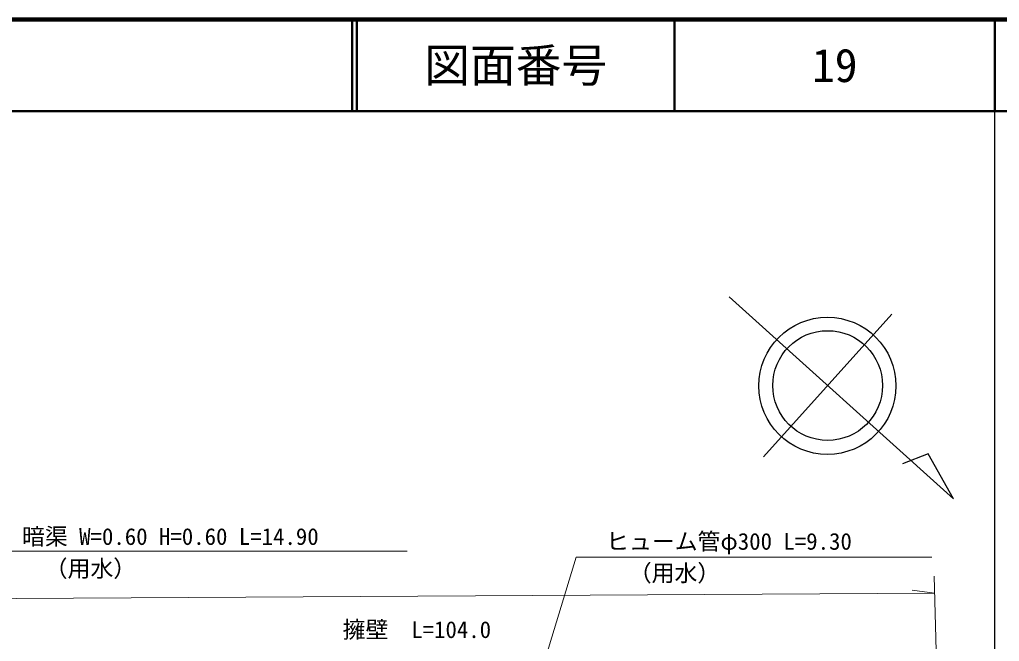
# Model space of a CAD drawing. Units: millimetres, scale not verified. Extents: x 40000 to 680000, y 20000 to 380000.
# Drawn here: x 472390 to 579500, y 311995 to 380000 of the extents above; entities that cross this region are included whole.
import ezdxf
from ezdxf.enums import TextEntityAlignment as Align

# ---------------------------------------------------------------- set-up
doc = ezdxf.new("R2010")
doc.units = ezdxf.units.MM
doc.header["$LTSCALE"] = 1000
for name, color, linetype, lineweight in [('M-BMK-SRVR', 3, 'Continuous', 25), ('M-STR-HTXT', 7, 'Continuous', 13), ('M-TTL', 2, 'Continuous', 140), ('M-TTL-BAND', 7, 'Continuous', 25), ('M-TTL-LINE', 7, 'Continuous', 50)]:
    doc.layers.add(name, color=color, linetype=linetype, lineweight=lineweight)
doc.layers.add('M-TTL-TXT', color=7, linetype='Continuous')
doc.styles.add('ＭＳ ゴシック', font='')
doc.styles.get('ＭＳ ゴシック').set_extended_font_data('MS Gothic')

msp = doc.modelspace()

# ---------------------------------------------------------------- linework, layer by layer
at = {"layer": 'M-BMK-SRVR'}
for p, q in [((549953, 349685), (574488, 327573)), ((567753, 347777), (553694, 332178)), ((571707, 332510), (568912, 331419)), ((574488, 327573), (571707, 332510))]:
    msp.add_line(p, q, dxfattribs=at)
for centre, radius in [((560696, 339946), 7500), ((560724, 339977), 6000)]:
    msp.add_circle(centre, radius, dxfattribs=at)
at = {"layer": 'M-STR-HTXT'}
for p, q in [((572359, 319115), (572721, 306457)), ((572411, 317275), (569978, 317602))]:
    msp.add_line(p, q, dxfattribs=at)
for points in [[(387822, 325386), (392804, 323234), (397392, 321486), (401548, 320295), (406669, 318989), (411885, 317921), (416974, 317107), (422215, 316624), (428053, 316421), (572411, 317275)], [(457563, 289233), (468875, 321869), (514758, 321869)], [(523508, 289191), (533222, 321209), (572114, 321209)]]:
    msp.add_lwpolyline(points, dxfattribs=at)
at = {"layer": 'M-TTL'}
msp.add_line((680000, 380000), (40000, 380000), dxfattribs=at)
at = {"layer": 'M-TTL-BAND'}
msp.add_line((579000, 20000), (579000, 370000), dxfattribs=at)
at = {"layer": 'M-TTL-LINE'}
for p, q in [((508747, 380000), (508747, 370000)), ((509247, 380000), (509247, 370000)), ((543997, 380000), (543997, 370000)), ((579000, 380000), (579000, 370000)), ((40000, 370000), (680000, 370000))]:
    msp.add_line(p, q, dxfattribs=at)

# ---------------------------------------------------------------- texts
at = {"layer": 'M-STR-HTXT', "style": 'ＭＳ ゴシック'}
for s, p in [('暗渠 W=0.60 H=0.60 L=14.90', (472653, 321999)), ('ヒューム管φ300 L=9.30', (536505, 321470))]:
    msp.add_text(s, height=1833, dxfattribs=at).set_placement(p, align=Align.BOTTOM_LEFT)
for s, p in [('（用水）', (480133, 318503)), ('（用水）', (543983, 318008)), ('擁壁  L=104.0', (515821, 311818))]:
    msp.add_text(s, height=1833, dxfattribs=at).set_placement(p, align=Align.BOTTOM_CENTER)
at = {"layer": 'M-TTL-TXT', "style": 'ＭＳ ゴシック'}
for s, p in [('図面番号', (526622, 375000)), ('19', (561497, 375000))]:
    msp.add_text(s, height=3666, dxfattribs=at).set_placement(p, align=Align.MIDDLE_CENTER)

doc.saveas('drawing.dxf')
